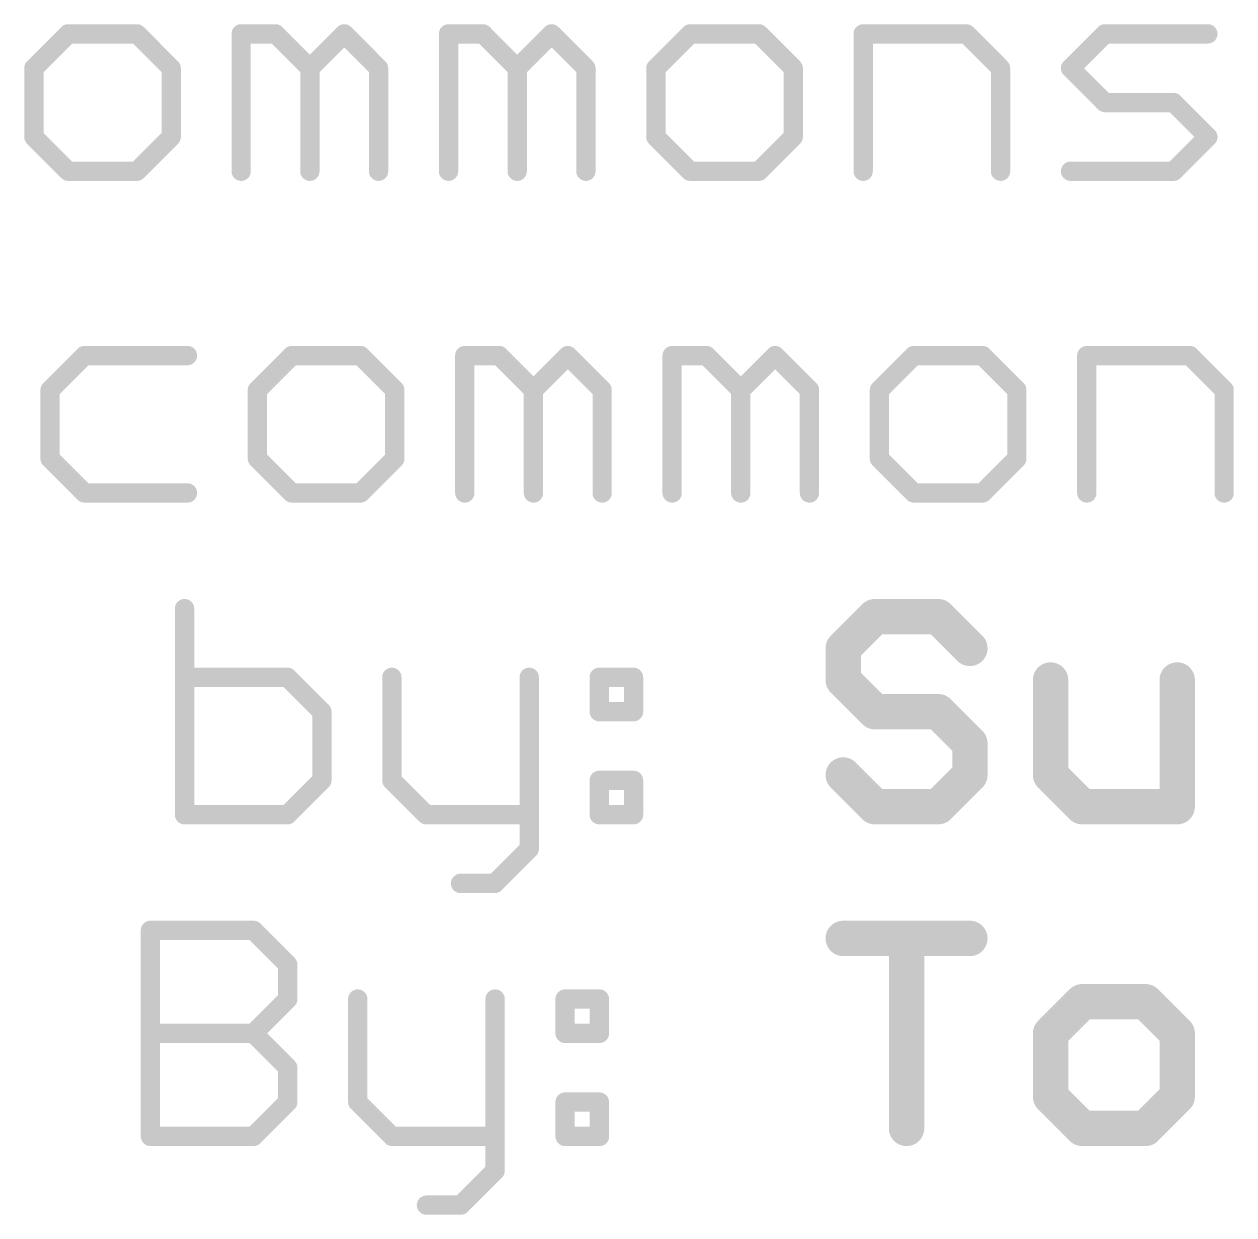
# Model space of a CAD drawing. Extents: x -28 to 79, y -27 to 67.
# Drawn here: x 16.53 to 26.08, y -27.21 to -17.81 of the extents above; entities that cross this region are included whole.
import ezdxf

# ---------------------------------------------------------------- set-up
doc = ezdxf.new("R2010")
doc.units = 0
doc.layers.add('51', color=53, linetype='CONTINUOUS')

msp = doc.modelspace()

# ---------------------------------------------------------------- linework, layer by layer
at = {"layer": '51'}
for points, const_width in [([(16.8798, -17.8891), (16.6087, -18.1603)], 0.1524), ([(17.4222, -17.8891), (16.8798, -17.8891)], 0.1524), ([(17.6933, -18.1603), (17.4222, -17.8891)], 0.1524), ([(18.2458, -18.9738), (18.2458, -17.8891)], 0.1524), ([(18.2458, -17.8891), (18.517, -17.8891)], 0.1524), ([(18.517, -17.8891), (18.7882, -18.1603)], 0.1524), ([(18.7882, -18.1603), (19.0593, -17.8891)], 0.1524), ([(19.0593, -17.8891), (19.3305, -18.1603)], 0.1524), ([(19.883, -18.9738), (19.883, -17.8891)], 0.1524), ([(19.883, -17.8891), (20.1542, -17.8891)], 0.1524), ([(20.1542, -17.8891), (20.4253, -18.1603)], 0.1524), ([(20.4253, -18.1603), (20.6965, -17.8891)], 0.1524), ([(20.6965, -17.8891), (20.9677, -18.1603)], 0.1524), ([(21.7913, -17.8891), (21.5202, -18.1603)], 0.1524), ([(22.3336, -17.8891), (21.7913, -17.8891)], 0.1524), ([(22.6048, -18.1603), (22.3336, -17.8891)], 0.1524), ([(23.1573, -18.9738), (23.1573, -17.8891)], 0.1524), ([(23.1573, -17.8891), (23.9708, -17.8891)], 0.1524), ([(23.9708, -17.8891), (24.242, -18.1603)], 0.1524), ([(24.7945, -18.1603), (25.0656, -17.8891)], 0.1524), ([(25.0656, -17.8891), (25.8791, -17.8891)], 0.1524), ([(16.6087, -18.1603), (16.6087, -18.7026)], 0.1524), ([(17.6933, -18.7026), (17.6933, -18.1603)], 0.1524), ([(18.7882, -18.1603), (18.7882, -18.9738)], 0.1524), ([(19.3305, -18.1603), (19.3305, -18.9738)], 0.1524), ([(20.4253, -18.1603), (20.4253, -18.9738)], 0.1524), ([(20.9677, -18.1603), (20.9677, -18.9738)], 0.1524), ([(21.5202, -18.1603), (21.5202, -18.7026)], 0.1524), ([(22.6048, -18.7026), (22.6048, -18.1603)], 0.1524), ([(24.242, -18.1603), (24.242, -18.9738)], 0.1524), ([(25.0656, -18.4315), (24.7945, -18.1603)], 0.1524), ([(25.608, -18.4315), (25.0656, -18.4315)], 0.1524), ([(25.8791, -18.7026), (25.608, -18.4315)], 0.1524), ([(16.6087, -18.7026), (16.8798, -18.9738)], 0.1524), ([(17.4222, -18.9738), (17.6933, -18.7026)], 0.1524), ([(21.5202, -18.7026), (21.7913, -18.9738)], 0.1524), ([(22.3336, -18.9738), (22.6048, -18.7026)], 0.1524), ([(25.608, -18.9738), (25.8791, -18.7026)], 0.1524), ([(16.8798, -18.9738), (17.4222, -18.9738)], 0.1524), ([(21.7913, -18.9738), (22.3336, -18.9738)], 0.1524), ([(24.7945, -18.9738), (25.608, -18.9738)], 0.1524), ([(17.0083, -20.4291), (16.7371, -20.7003)], 0.1524), ([(17.8217, -20.4291), (17.0083, -20.4291)], 0.1524), ([(18.6454, -20.4291), (18.3742, -20.7003)], 0.1524), ([(19.1877, -20.4291), (18.6454, -20.4291)], 0.1524), ([(19.4589, -20.7003), (19.1877, -20.4291)], 0.1524), ([(20.0114, -21.5138), (20.0114, -20.4291)], 0.1524), ([(20.0114, -20.4291), (20.2826, -20.4291)], 0.1524), ([(20.2826, -20.4291), (20.5537, -20.7003)], 0.1524), ([(20.5537, -20.7003), (20.8249, -20.4291)], 0.1524), ([(20.8249, -20.4291), (21.0961, -20.7003)], 0.1524), ([(21.6486, -21.5138), (21.6486, -20.4291)], 0.1524), ([(21.6486, -20.4291), (21.9197, -20.4291)], 0.1524), ([(21.9197, -20.4291), (22.1909, -20.7003)], 0.1524), ([(22.1909, -20.7003), (22.4621, -20.4291)], 0.1524), ([(22.4621, -20.4291), (22.7332, -20.7003)], 0.1524), ([(23.5569, -20.4291), (23.2857, -20.7003)], 0.1524), ([(24.0992, -20.4291), (23.5569, -20.4291)], 0.1524), ([(24.3704, -20.7003), (24.0992, -20.4291)], 0.1524), ([(24.9229, -21.5138), (24.9229, -20.4291)], 0.1524), ([(24.9229, -20.4291), (25.7364, -20.4291)], 0.1524), ([(25.7364, -20.4291), (26.0075, -20.7003)], 0.1524), ([(16.7371, -20.7003), (16.7371, -21.2426)], 0.1524), ([(18.3742, -20.7003), (18.3742, -21.2426)], 0.1524), ([(19.4589, -21.2426), (19.4589, -20.7003)], 0.1524), ([(20.5537, -20.7003), (20.5537, -21.5138)], 0.1524), ([(21.0961, -20.7003), (21.0961, -21.5138)], 0.1524), ([(22.1909, -20.7003), (22.1909, -21.5138)], 0.1524), ([(22.7332, -20.7003), (22.7332, -21.5138)], 0.1524), ([(23.2857, -20.7003), (23.2857, -21.2426)], 0.1524), ([(24.3704, -21.2426), (24.3704, -20.7003)], 0.1524), ([(26.0075, -20.7003), (26.0075, -21.5138)], 0.1524), ([(16.7371, -21.2426), (17.0083, -21.5138)], 0.1524), ([(18.3742, -21.2426), (18.6454, -21.5138)], 0.1524), ([(19.1877, -21.5138), (19.4589, -21.2426)], 0.1524), ([(23.2857, -21.2426), (23.5569, -21.5138)], 0.1524), ([(24.0992, -21.5138), (24.3704, -21.2426)], 0.1524), ([(17.0083, -21.5138), (17.8217, -21.5138)], 0.1524), ([(18.6454, -21.5138), (19.1877, -21.5138)], 0.1524), ([(23.5569, -21.5138), (24.0992, -21.5138)], 0.1524), ([(17.7984, -22.4268), (17.7984, -24.0538)], 0.1524), ([(23.2497, -22.4904), (22.9997, -22.7404)], 0.2794), ([(23.7496, -22.4904), (23.2497, -22.4904)], 0.2794), ([(23.9996, -22.7404), (23.7496, -22.4904)], 0.2794), ([(22.9997, -22.7404), (22.9997, -22.9904)], 0.2794), ([(18.6119, -22.9691), (17.7984, -22.9691)], 0.1524), ([(18.8831, -23.2403), (18.6119, -22.9691)], 0.1524), ([(19.4356, -22.9691), (19.4356, -23.7826)], 0.1524), ([(20.5202, -22.9691), (20.5202, -24.325)], 0.1524), ([(21.0727, -22.9691), (21.3439, -22.9691)], 0.1524), ([(21.0727, -23.2403), (21.0727, -22.9691)], 0.1524), ([(21.3439, -22.9691), (21.3439, -23.2403)], 0.1524), ([(22.9997, -22.9904), (23.2497, -23.2404)], 0.2794), ([(24.6369, -22.9904), (24.6369, -23.7403)], 0.2794), ([(25.6368, -23.9903), (25.6368, -22.9904)], 0.2794), ([(23.2497, -23.2404), (23.7496, -23.2404)], 0.2794), ([(23.7496, -23.2404), (23.9996, -23.4903)], 0.2794), ([(18.8831, -23.7826), (18.8831, -23.2403)], 0.1524), ([(21.3439, -23.2403), (21.0727, -23.2403)], 0.1524), ([(23.9996, -23.4903), (23.9996, -23.7403)], 0.2794), ([(23.2497, -23.9903), (22.9997, -23.7403)], 0.2794), ([(23.9996, -23.7403), (23.7496, -23.9903)], 0.2794), ([(24.6369, -23.7403), (24.8868, -23.9903)], 0.2794), ([(18.6119, -24.0538), (18.8831, -23.7826)], 0.1524), ([(19.4356, -23.7826), (19.7067, -24.0538)], 0.1524), ([(21.0727, -23.7826), (21.3439, -23.7826)], 0.1524), ([(21.0727, -24.0538), (21.0727, -23.7826)], 0.1524), ([(21.3439, -23.7826), (21.3439, -24.0538)], 0.1524), ([(23.7496, -23.9903), (23.2497, -23.9903)], 0.2794), ([(24.8868, -23.9903), (25.6368, -23.9903)], 0.2794), ([(17.7984, -24.0538), (18.6119, -24.0538)], 0.1524), ([(19.7067, -24.0538), (20.5202, -24.0538)], 0.1524), ([(21.3439, -24.0538), (21.0727, -24.0538)], 0.1524), ([(20.5202, -24.325), (20.2491, -24.5961)], 0.1524), ([(20.2491, -24.5961), (19.9779, -24.5961)], 0.1524), ([(17.5292, -26.5938), (17.5292, -24.9668)], 0.1524), ([(17.5292, -24.9668), (18.3427, -24.9668)], 0.1524), ([(18.3427, -24.9668), (18.6138, -25.238)], 0.1524), ([(22.9997, -25.0304), (23.9996, -25.0304)], 0.2794), ([(23.4997, -26.5303), (23.4997, -25.0304)], 0.2794), ([(18.6138, -25.238), (18.6138, -25.5091)], 0.1524), ([(24.8868, -25.5304), (24.6369, -25.7804)], 0.2794), ([(25.3868, -25.5304), (24.8868, -25.5304)], 0.2794), ([(25.6368, -25.7804), (25.3868, -25.5304)], 0.2794), ([(18.6138, -25.5091), (18.3427, -25.7803)], 0.1524), ([(19.1663, -25.5091), (19.1663, -26.3226)], 0.1524), ([(20.251, -25.5091), (20.251, -26.865)], 0.1524), ([(20.8035, -25.5091), (21.0746, -25.5091)], 0.1524), ([(20.8035, -25.7803), (20.8035, -25.5091)], 0.1524), ([(21.0746, -25.5091), (21.0746, -25.7803)], 0.1524), ([(24.6369, -25.7804), (24.6369, -26.2803)], 0.2794), ([(25.6368, -26.2803), (25.6368, -25.7804)], 0.2794), ([(17.5292, -25.7803), (18.3427, -25.7803)], 0.1524), ([(18.3427, -25.7803), (18.6138, -26.0515)], 0.1524), ([(21.0746, -25.7803), (20.8035, -25.7803)], 0.1524), ([(18.6138, -26.0515), (18.6138, -26.3226)], 0.1524), ([(24.6369, -26.2803), (24.8868, -26.5303)], 0.2794), ([(25.3868, -26.5303), (25.6368, -26.2803)], 0.2794), ([(18.6138, -26.3226), (18.3427, -26.5938)], 0.1524), ([(19.1663, -26.3226), (19.4375, -26.5938)], 0.1524), ([(20.8035, -26.3226), (21.0746, -26.3226)], 0.1524), ([(20.8035, -26.5938), (20.8035, -26.3226)], 0.1524), ([(21.0746, -26.3226), (21.0746, -26.5938)], 0.1524), ([(24.8868, -26.5303), (25.3868, -26.5303)], 0.2794), ([(18.3427, -26.5938), (17.5292, -26.5938)], 0.1524), ([(19.4375, -26.5938), (20.251, -26.5938)], 0.1524), ([(21.0746, -26.5938), (20.8035, -26.5938)], 0.1524), ([(20.251, -26.865), (19.9798, -27.1361)], 0.1524), ([(19.9798, -27.1361), (19.7087, -27.1361)], 0.1524)]:
    msp.add_lwpolyline(points, dxfattribs=dict(at, const_width=const_width))
for points, const_width in [([(16.8798, -17.851, 1), (16.8798, -17.9272)], 0.0762), ([(16.9068, -17.9161, 1), (16.8529, -17.8622)], 0.0762), ([(17.4491, -17.8622, 1), (17.3952, -17.9161)], 0.0762), ([(17.4222, -17.9272, 1), (17.4222, -17.851)], 0.0762), ([(18.2839, -17.8891, 1), (18.2077, -17.8891)], 0.0762), ([(18.2458, -17.851, 1), (18.2458, -17.9272)], 0.0762), ([(18.5439, -17.8622, 1), (18.4901, -17.9161)], 0.0762), ([(18.517, -17.9272, 1), (18.517, -17.851)], 0.0762), ([(19.0863, -17.8622, 1), (19.0324, -17.9161)], 0.0762), ([(19.0863, -17.9161, 1), (19.0324, -17.8622)], 0.0762), ([(19.9211, -17.8891, 1), (19.8449, -17.8891)], 0.0762), ([(19.883, -17.851, 1), (19.883, -17.9272)], 0.0762), ([(20.1811, -17.8622, 1), (20.1272, -17.9161)], 0.0762), ([(20.1542, -17.9272, 1), (20.1542, -17.851)], 0.0762), ([(20.7234, -17.8622, 1), (20.6695, -17.9161)], 0.0762), ([(20.7234, -17.9161, 1), (20.6695, -17.8622)], 0.0762), ([(21.7913, -17.851, 1), (21.7913, -17.9272)], 0.0762), ([(21.8183, -17.9161, 1), (21.7644, -17.8622)], 0.0762), ([(22.3606, -17.8622, 1), (22.3067, -17.9161)], 0.0762), ([(22.3336, -17.9272, 1), (22.3336, -17.851)], 0.0762), ([(23.1954, -17.8891, 1), (23.1192, -17.8891)], 0.0762), ([(23.1573, -17.851, 1), (23.1573, -17.9272)], 0.0762), ([(23.9977, -17.8622, 1), (23.9439, -17.9161)], 0.0762), ([(23.9708, -17.9272, 1), (23.9708, -17.851)], 0.0762), ([(25.0656, -17.851, 1), (25.0656, -17.9272)], 0.0762), ([(25.0926, -17.9161, 1), (25.0387, -17.8622)], 0.0762), ([(25.8791, -17.9272, 1), (25.8791, -17.851)], 0.0762), ([(16.6468, -18.1603, 1), (16.5706, -18.1603)], 0.0762), ([(16.5817, -18.1334, 1), (16.6356, -18.1872)], 0.0762), ([(17.7314, -18.1603, 1), (17.6552, -18.1603)], 0.0762), ([(17.6664, -18.1872, 1), (17.7203, -18.1334)], 0.0762), ([(18.8263, -18.1603, 1), (18.7501, -18.1603)], 0.0762), ([(18.7612, -18.1334, 1), (18.8151, -18.1872)], 0.0762), ([(18.7612, -18.1872, 1), (18.8151, -18.1334)], 0.0762), ([(19.3686, -18.1603, 1), (19.2924, -18.1603)], 0.0762), ([(19.3036, -18.1872, 1), (19.3574, -18.1334)], 0.0762), ([(20.4634, -18.1603, 1), (20.3872, -18.1603)], 0.0762), ([(20.3984, -18.1334, 1), (20.4523, -18.1872)], 0.0762), ([(20.3984, -18.1872, 1), (20.4523, -18.1334)], 0.0762), ([(21.0058, -18.1603, 1), (20.9296, -18.1603)], 0.0762), ([(20.9407, -18.1872, 1), (20.9946, -18.1334)], 0.0762), ([(21.5583, -18.1603, 1), (21.4821, -18.1603)], 0.0762), ([(21.4932, -18.1334, 1), (21.5471, -18.1872)], 0.0762), ([(22.6429, -18.1603, 1), (22.5667, -18.1603)], 0.0762), ([(22.5779, -18.1872, 1), (22.6318, -18.1334)], 0.0762), ([(24.2801, -18.1603, 1), (24.2039, -18.1603)], 0.0762), ([(24.215, -18.1872, 1), (24.2689, -18.1334)], 0.0762), ([(24.8214, -18.1334, 1), (24.7675, -18.1872)], 0.0762), ([(24.7675, -18.1334, 1), (24.8214, -18.1872)], 0.0762), ([(25.0656, -18.3934, 1), (25.0656, -18.4696)], 0.0762), ([(25.0387, -18.4584, 1), (25.0926, -18.4045)], 0.0762), ([(25.6349, -18.4045, 1), (25.581, -18.4584)], 0.0762), ([(25.608, -18.4696, 1), (25.608, -18.3934)], 0.0762), ([(16.6356, -18.6757, 1), (16.5817, -18.7296)], 0.0762), ([(16.5706, -18.7026, 1), (16.6468, -18.7026)], 0.0762), ([(17.6552, -18.7026, 1), (17.7314, -18.7026)], 0.0762), ([(17.7203, -18.7296, 1), (17.6664, -18.6757)], 0.0762), ([(21.5471, -18.6757, 1), (21.4932, -18.7296)], 0.0762), ([(21.4821, -18.7026, 1), (21.5583, -18.7026)], 0.0762), ([(22.5667, -18.7026, 1), (22.6429, -18.7026)], 0.0762), ([(22.6317, -18.7296, 1), (22.5779, -18.6757)], 0.0762), ([(25.9061, -18.7296, 1), (25.8522, -18.6757)], 0.0762), ([(25.8522, -18.7296, 1), (25.9061, -18.6757)], 0.0762), ([(16.8798, -18.9357, 1), (16.8798, -19.0119)], 0.0762), ([(16.8529, -19.0007, 1), (16.9068, -18.9469)], 0.0762), ([(17.3952, -18.9469, 1), (17.4491, -19.0007)], 0.0762), ([(17.4222, -19.0119, 1), (17.4222, -18.9357)], 0.0762), ([(21.7913, -18.9357, 1), (21.7913, -19.0119)], 0.0762), ([(21.7644, -19.0007, 1), (21.8183, -18.9469)], 0.0762), ([(22.3067, -18.9469, 1), (22.3606, -19.0007)], 0.0762), ([(22.3336, -19.0119, 1), (22.3336, -18.9357)], 0.0762), ([(24.7945, -18.9357, 1), (24.7945, -19.0119)], 0.0762), ([(25.581, -18.9469, 1), (25.6349, -19.0007)], 0.0762), ([(25.608, -19.0119, 1), (25.608, -18.9357)], 0.0762), ([(18.2077, -18.9738, 1), (18.2839, -18.9738)], 0.0762), ([(18.7501, -18.9738, 1), (18.8263, -18.9738)], 0.0762), ([(19.2924, -18.9738, 1), (19.3686, -18.9738)], 0.0762), ([(19.8449, -18.9738, 1), (19.9211, -18.9738)], 0.0762), ([(20.3872, -18.9738, 1), (20.4634, -18.9738)], 0.0762), ([(20.9296, -18.9738, 1), (21.0058, -18.9738)], 0.0762), ([(23.1192, -18.9738, 1), (23.1954, -18.9738)], 0.0762), ([(24.2039, -18.9738, 1), (24.2801, -18.9738)], 0.0762), ([(17.0083, -20.391, 1), (17.0083, -20.4672)], 0.0762), ([(17.0352, -20.4561, 1), (16.9813, -20.4022)], 0.0762), ([(17.8217, -20.4672, 1), (17.8217, -20.391)], 0.0762), ([(18.6454, -20.391, 1), (18.6454, -20.4672)], 0.0762), ([(18.6723, -20.4561, 1), (18.6185, -20.4022)], 0.0762), ([(19.2147, -20.4022, 1), (19.1608, -20.4561)], 0.0762), ([(19.1877, -20.4672, 1), (19.1877, -20.391)], 0.0762), ([(20.0495, -20.4291, 1), (19.9733, -20.4291)], 0.0762), ([(20.0114, -20.391, 1), (20.0114, -20.4672)], 0.0762), ([(20.3095, -20.4022, 1), (20.2556, -20.4561)], 0.0762), ([(20.2826, -20.4672, 1), (20.2826, -20.391)], 0.0762), ([(20.8518, -20.4022, 1), (20.798, -20.4561)], 0.0762), ([(20.8518, -20.4561, 1), (20.798, -20.4022)], 0.0762), ([(21.6867, -20.4291, 1), (21.6105, -20.4291)], 0.0762), ([(21.6486, -20.391, 1), (21.6486, -20.4672)], 0.0762), ([(21.9467, -20.4022, 1), (21.8928, -20.4561)], 0.0762), ([(21.9197, -20.4672, 1), (21.9197, -20.391)], 0.0762), ([(22.489, -20.4022, 1), (22.4351, -20.4561)], 0.0762), ([(22.489, -20.4561, 1), (22.4351, -20.4022)], 0.0762), ([(23.5569, -20.391, 1), (23.5569, -20.4672)], 0.0762), ([(23.5838, -20.4561, 1), (23.5299, -20.4022)], 0.0762), ([(24.1261, -20.4022, 1), (24.0723, -20.4561)], 0.0762), ([(24.0992, -20.4672, 1), (24.0992, -20.391)], 0.0762), ([(24.961, -20.4291, 1), (24.8848, -20.4291)], 0.0762), ([(24.9229, -20.391, 1), (24.9229, -20.4672)], 0.0762), ([(25.7633, -20.4022, 1), (25.7094, -20.4561)], 0.0762), ([(25.7364, -20.4672, 1), (25.7364, -20.391)], 0.0762), ([(16.7752, -20.7003, 1), (16.699, -20.7003)], 0.0762), ([(18.4123, -20.7003, 1), (18.3361, -20.7003)], 0.0762), ([(19.497, -20.7003, 1), (19.4208, -20.7003)], 0.0762), ([(20.5918, -20.7003, 1), (20.5156, -20.7003)], 0.0762), ([(21.1342, -20.7003, 1), (21.058, -20.7003)], 0.0762), ([(22.229, -20.7003, 1), (22.1528, -20.7003)], 0.0762), ([(22.7713, -20.7003, 1), (22.6951, -20.7003)], 0.0762), ([(23.3238, -20.7003, 1), (23.2476, -20.7003)], 0.0762), ([(24.4085, -20.7003, 1), (24.3323, -20.7003)], 0.0762), ([(26.0456, -20.7003, 1), (25.9694, -20.7003)], 0.0762), ([(16.7101, -20.6734, 1), (16.764, -20.7272)], 0.0762), ([(18.3473, -20.6734, 1), (18.4012, -20.7272)], 0.0762), ([(19.432, -20.7272, 1), (19.4858, -20.6734)], 0.0762), ([(20.5268, -20.6734, 1), (20.5807, -20.7272)], 0.0762), ([(20.5268, -20.7272, 1), (20.5807, -20.6734)], 0.0762), ([(21.0691, -20.7272, 1), (21.123, -20.6734)], 0.0762), ([(22.1639, -20.6734, 1), (22.2178, -20.7272)], 0.0762), ([(22.1639, -20.7272, 1), (22.2178, -20.6734)], 0.0762), ([(22.7063, -20.7272, 1), (22.7602, -20.6734)], 0.0762), ([(23.2588, -20.6734, 1), (23.3127, -20.7272)], 0.0762), ([(24.3434, -20.7272, 1), (24.3973, -20.6734)], 0.0762), ([(25.9806, -20.7272, 1), (26.0345, -20.6734)], 0.0762), ([(16.764, -21.2157, 1), (16.7101, -21.2696)], 0.0762), ([(18.4012, -21.2157, 1), (18.3473, -21.2696)], 0.0762), ([(19.4858, -21.2696, 1), (19.432, -21.2157)], 0.0762), ([(23.3127, -21.2157, 1), (23.2588, -21.2696)], 0.0762), ([(24.3973, -21.2696, 1), (24.3434, -21.2157)], 0.0762), ([(16.699, -21.2426, 1), (16.7752, -21.2426)], 0.0762), ([(18.3361, -21.2426, 1), (18.4123, -21.2426)], 0.0762), ([(19.4208, -21.2426, 1), (19.497, -21.2426)], 0.0762), ([(23.2476, -21.2426, 1), (23.3238, -21.2426)], 0.0762), ([(24.3323, -21.2426, 1), (24.4085, -21.2426)], 0.0762), ([(17.0083, -21.4757, 1), (17.0083, -21.5519)], 0.0762), ([(16.9813, -21.5407, 1), (17.0352, -21.4869)], 0.0762), ([(17.8217, -21.5519, 1), (17.8217, -21.4757)], 0.0762), ([(18.6454, -21.4757, 1), (18.6454, -21.5519)], 0.0762), ([(18.6185, -21.5407, 1), (18.6723, -21.4869)], 0.0762), ([(19.1608, -21.4869, 1), (19.2147, -21.5407)], 0.0762), ([(19.1877, -21.5519, 1), (19.1877, -21.4757)], 0.0762), ([(19.9733, -21.5138, 1), (20.0495, -21.5138)], 0.0762), ([(20.5156, -21.5138, 1), (20.5918, -21.5138)], 0.0762), ([(21.058, -21.5138, 1), (21.1342, -21.5138)], 0.0762), ([(21.6105, -21.5138, 1), (21.6867, -21.5138)], 0.0762), ([(22.1528, -21.5138, 1), (22.229, -21.5138)], 0.0762), ([(22.6951, -21.5138, 1), (22.7713, -21.5138)], 0.0762), ([(23.5569, -21.4757, 1), (23.5569, -21.5519)], 0.0762), ([(23.5299, -21.5407, 1), (23.5838, -21.4869)], 0.0762), ([(24.0723, -21.4869, 1), (24.1261, -21.5407)], 0.0762), ([(24.0992, -21.5519, 1), (24.0992, -21.4757)], 0.0762), ([(24.8848, -21.5138, 1), (24.961, -21.5138)], 0.0762), ([(25.9694, -21.5138, 1), (26.0456, -21.5138)], 0.0762), ([(17.8365, -22.4268, 1), (17.7603, -22.4268)], 0.0762), ([(23.2497, -22.4206, 1), (23.2497, -22.5603)], 0.1397), ([(23.2991, -22.5398, 1), (23.2003, -22.441)], 0.1397), ([(23.799, -22.441, 1), (23.7002, -22.5398)], 0.1397), ([(23.7496, -22.5603, 1), (23.7496, -22.4206)], 0.1397), ([(22.9503, -22.691, 1), (23.0491, -22.7898)], 0.1397), ([(23.0695, -22.7404, 1), (22.9299, -22.7404)], 0.1397), ([(23.9502, -22.7898, 1), (24.049, -22.691)], 0.1397), ([(17.7984, -22.931, 1), (17.7984, -23.0072)], 0.0762), ([(18.6389, -22.9422, 1), (18.585, -22.9961)], 0.0762), ([(18.6119, -23.0072, 1), (18.6119, -22.931)], 0.0762), ([(19.4737, -22.9691, 1), (19.3975, -22.9691)], 0.0762), ([(20.5583, -22.9691, 1), (20.4821, -22.9691)], 0.0762), ([(21.0727, -22.931, 1), (21.0727, -23.0072)], 0.0762), ([(21.1108, -22.9691, 1), (21.0346, -22.9691)], 0.0762), ([(21.382, -22.9691, 1), (21.3058, -22.9691)], 0.0762), ([(21.3439, -23.0072, 1), (21.3439, -22.931)], 0.0762), ([(23.0491, -22.941, 1), (22.9503, -23.0398)], 0.1397), ([(22.9299, -22.9904, 1), (23.0695, -22.9904)], 0.1397), ([(24.7067, -22.9904, 1), (24.567, -22.9904)], 0.1397), ([(25.7066, -22.9904, 1), (25.5669, -22.9904)], 0.1397), ([(23.2497, -23.1705, 1), (23.2497, -23.3102)], 0.1397), ([(23.799, -23.191, 1), (23.7002, -23.2898)], 0.1397), ([(23.7496, -23.3102, 1), (23.7496, -23.1705)], 0.1397), ([(18.9212, -23.2403, 1), (18.845, -23.2403)], 0.0762), ([(18.8561, -23.2672, 1), (18.91, -23.2134)], 0.0762), ([(21.0727, -23.2022, 1), (21.0727, -23.2784)], 0.0762), ([(21.0346, -23.2403, 1), (21.1108, -23.2403)], 0.0762), ([(21.3058, -23.2403, 1), (21.382, -23.2403)], 0.0762), ([(21.3439, -23.2784, 1), (21.3439, -23.2022)], 0.0762), ([(23.2003, -23.2898, 1), (23.2991, -23.191)], 0.1397), ([(24.0695, -23.4903, 1), (23.9298, -23.4903)], 0.1397), ([(23.9502, -23.5397, 1), (24.049, -23.4409)], 0.1397), ([(23.0491, -23.6909, 1), (22.9503, -23.7897)], 0.1397), ([(23.9298, -23.7403, 1), (24.0695, -23.7403)], 0.1397), ([(24.049, -23.7897, 1), (23.9502, -23.6909)], 0.1397), ([(24.6862, -23.6909, 1), (24.5875, -23.7897)], 0.1397), ([(24.567, -23.7403, 1), (24.7067, -23.7403)], 0.1397), ([(18.845, -23.7826, 1), (18.9212, -23.7826)], 0.0762), ([(18.91, -23.8096, 1), (18.8562, -23.7557)], 0.0762), ([(19.4625, -23.7557, 1), (19.4086, -23.8096)], 0.0762), ([(19.3975, -23.7826, 1), (19.4737, -23.7826)], 0.0762), ([(21.0727, -23.7445, 1), (21.0727, -23.8207)], 0.0762), ([(21.1108, -23.7826, 1), (21.0346, -23.7826)], 0.0762), ([(21.382, -23.7826, 1), (21.3058, -23.7826)], 0.0762), ([(21.3439, -23.8207, 1), (21.3439, -23.7445)], 0.0762), ([(23.2497, -23.9205, 1), (23.2497, -24.0602)], 0.1397), ([(23.2003, -24.0397, 1), (23.2991, -23.9409)], 0.1397), ([(23.7002, -23.9409, 1), (23.799, -24.0397)], 0.1397), ([(23.7496, -24.0602, 1), (23.7496, -23.9205)], 0.1397), ([(24.8868, -23.9205, 1), (24.8868, -24.0602)], 0.1397), ([(24.8374, -24.0397, 1), (24.9362, -23.9409)], 0.1397), ([(25.6368, -24.0602, 1), (25.6368, -23.9205)], 0.1397), ([(25.5669, -23.9903, 1), (25.7066, -23.9903)], 0.1397), ([(17.7984, -24.0157, 1), (17.7984, -24.0919)], 0.0762), ([(17.7603, -24.0538, 1), (17.8365, -24.0538)], 0.0762), ([(18.585, -24.0269, 1), (18.6389, -24.0807)], 0.0762), ([(18.6119, -24.0919, 1), (18.6119, -24.0157)], 0.0762), ([(19.7067, -24.0157, 1), (19.7067, -24.0919)], 0.0762), ([(19.6798, -24.0807, 1), (19.7337, -24.0269)], 0.0762), ([(20.5202, -24.0919, 1), (20.5202, -24.0157)], 0.0762), ([(21.0727, -24.0157, 1), (21.0727, -24.0919)], 0.0762), ([(21.0346, -24.0538, 1), (21.1108, -24.0538)], 0.0762), ([(21.3058, -24.0538, 1), (21.382, -24.0538)], 0.0762), ([(21.3439, -24.0919, 1), (21.3439, -24.0157)], 0.0762), ([(20.5472, -24.3519, 1), (20.4933, -24.298)], 0.0762), ([(20.4821, -24.325, 1), (20.5583, -24.325)], 0.0762), ([(19.9779, -24.558, 1), (19.9779, -24.6342)], 0.0762), ([(20.2221, -24.5692, 1), (20.276, -24.6231)], 0.0762), ([(20.2491, -24.6342, 1), (20.2491, -24.558)], 0.0762), ([(17.5673, -24.9668, 1), (17.4911, -24.9668)], 0.0762), ([(17.5292, -24.9287, 1), (17.5292, -25.0049)], 0.0762), ([(18.3696, -24.9399, 1), (18.3157, -24.9938)], 0.0762), ([(18.3427, -25.0049, 1), (18.3427, -24.9287)], 0.0762), ([(22.9997, -24.9606, 1), (22.9997, -25.1003)], 0.1397), ([(23.5695, -25.0304, 1), (23.4298, -25.0304)], 0.1397), ([(23.9996, -25.1003, 1), (23.9996, -24.9606)], 0.1397), ([(18.6519, -25.238, 1), (18.5757, -25.238)], 0.0762), ([(18.5869, -25.2649, 1), (18.6408, -25.211)], 0.0762), ([(24.8868, -25.4605, 1), (24.8868, -25.6002)], 0.1397), ([(24.9362, -25.5798, 1), (24.8374, -25.481)], 0.1397), ([(25.4362, -25.481, 1), (25.3374, -25.5798)], 0.1397), ([(25.3868, -25.6002, 1), (25.3868, -25.4605)], 0.1397), ([(18.5757, -25.5091, 1), (18.6519, -25.5091)], 0.0762), ([(18.6408, -25.5361, 1), (18.5869, -25.4822)], 0.0762), ([(19.2044, -25.5091, 1), (19.1282, -25.5091)], 0.0762), ([(20.2891, -25.5091, 1), (20.2129, -25.5091)], 0.0762), ([(20.8035, -25.471, 1), (20.8035, -25.5472)], 0.0762), ([(20.8416, -25.5091, 1), (20.7654, -25.5091)], 0.0762), ([(21.1127, -25.5091, 1), (21.0365, -25.5091)], 0.0762), ([(21.0746, -25.5472, 1), (21.0746, -25.471)], 0.0762), ([(24.7067, -25.7804, 1), (24.567, -25.7804)], 0.1397), ([(24.5875, -25.731, 1), (24.6862, -25.8298)], 0.1397), ([(25.7066, -25.7804, 1), (25.5669, -25.7804)], 0.1397), ([(25.5874, -25.8298, 1), (25.6862, -25.731)], 0.1397), ([(17.5292, -25.7422, 1), (17.5292, -25.8184)], 0.0762), ([(18.3696, -25.7534, 1), (18.3157, -25.8072)], 0.0762), ([(18.3157, -25.7534, 1), (18.3696, -25.8072)], 0.0762), ([(18.3427, -25.8184, 1), (18.3427, -25.7422)], 0.0762), ([(20.8035, -25.7422, 1), (20.8035, -25.8184)], 0.0762), ([(20.7654, -25.7803, 1), (20.8416, -25.7803)], 0.0762), ([(21.0365, -25.7803, 1), (21.1127, -25.7803)], 0.0762), ([(21.0746, -25.8184, 1), (21.0746, -25.7422)], 0.0762), ([(18.6519, -26.0515, 1), (18.5757, -26.0515)], 0.0762), ([(18.5869, -26.0784, 1), (18.6408, -26.0245)], 0.0762), ([(24.6862, -26.2309, 1), (24.5875, -26.3297)], 0.1397), ([(25.6862, -26.3297, 1), (25.5874, -26.2309)], 0.1397), ([(18.6408, -26.3496, 1), (18.5869, -26.2957)], 0.0762), ([(19.1933, -26.2957, 1), (19.1394, -26.3496)], 0.0762), ([(20.8035, -26.2845, 1), (20.8035, -26.3607)], 0.0762), ([(20.8416, -26.3226, 1), (20.7654, -26.3226)], 0.0762), ([(21.1127, -26.3226, 1), (21.0365, -26.3226)], 0.0762), ([(21.0746, -26.3607, 1), (21.0746, -26.2845)], 0.0762), ([(24.567, -26.2803, 1), (24.7067, -26.2803)], 0.1397), ([(25.5669, -26.2803, 1), (25.7066, -26.2803)], 0.1397), ([(18.5757, -26.3226, 1), (18.6519, -26.3226)], 0.0762), ([(19.1282, -26.3226, 1), (19.2044, -26.3226)], 0.0762), ([(24.8868, -26.4605, 1), (24.8868, -26.6001)], 0.1397), ([(24.8374, -26.5797, 1), (24.9362, -26.4809)], 0.1397), ([(25.3374, -26.4809, 1), (25.4362, -26.5797)], 0.1397), ([(25.3868, -26.6001, 1), (25.3868, -26.4605)], 0.1397), ([(17.5292, -26.5557, 1), (17.5292, -26.6319)], 0.0762), ([(18.3157, -26.5669, 1), (18.3696, -26.6207)], 0.0762), ([(18.3427, -26.6319, 1), (18.3427, -26.5557)], 0.0762), ([(19.4375, -26.5557, 1), (19.4375, -26.6319)], 0.0762), ([(19.4105, -26.6207, 1), (19.4644, -26.5669)], 0.0762), ([(20.251, -26.6319, 1), (20.251, -26.5557)], 0.0762), ([(20.8035, -26.5557, 1), (20.8035, -26.6319)], 0.0762), ([(21.0746, -26.6319, 1), (21.0746, -26.5557)], 0.0762), ([(23.4298, -26.5303, 1), (23.5695, -26.5303)], 0.1397), ([(17.4911, -26.5938, 1), (17.5673, -26.5938)], 0.0762), ([(20.7654, -26.5938, 1), (20.8416, -26.5938)], 0.0762), ([(21.0365, -26.5938, 1), (21.1127, -26.5938)], 0.0762), ([(20.2129, -26.865, 1), (20.2891, -26.865)], 0.0762), ([(20.2779, -26.8919, 1), (20.224, -26.838)], 0.0762), ([(19.7087, -27.098, 1), (19.7087, -27.1742)], 0.0762), ([(19.9529, -27.1092, 1), (20.0068, -27.1631)], 0.0762), ([(19.9798, -27.1742, 1), (19.9798, -27.098)], 0.0762)]:
    msp.add_lwpolyline(points, format="xyb", dxfattribs=dict(at, const_width=const_width))

doc.saveas('drawing.dxf')
